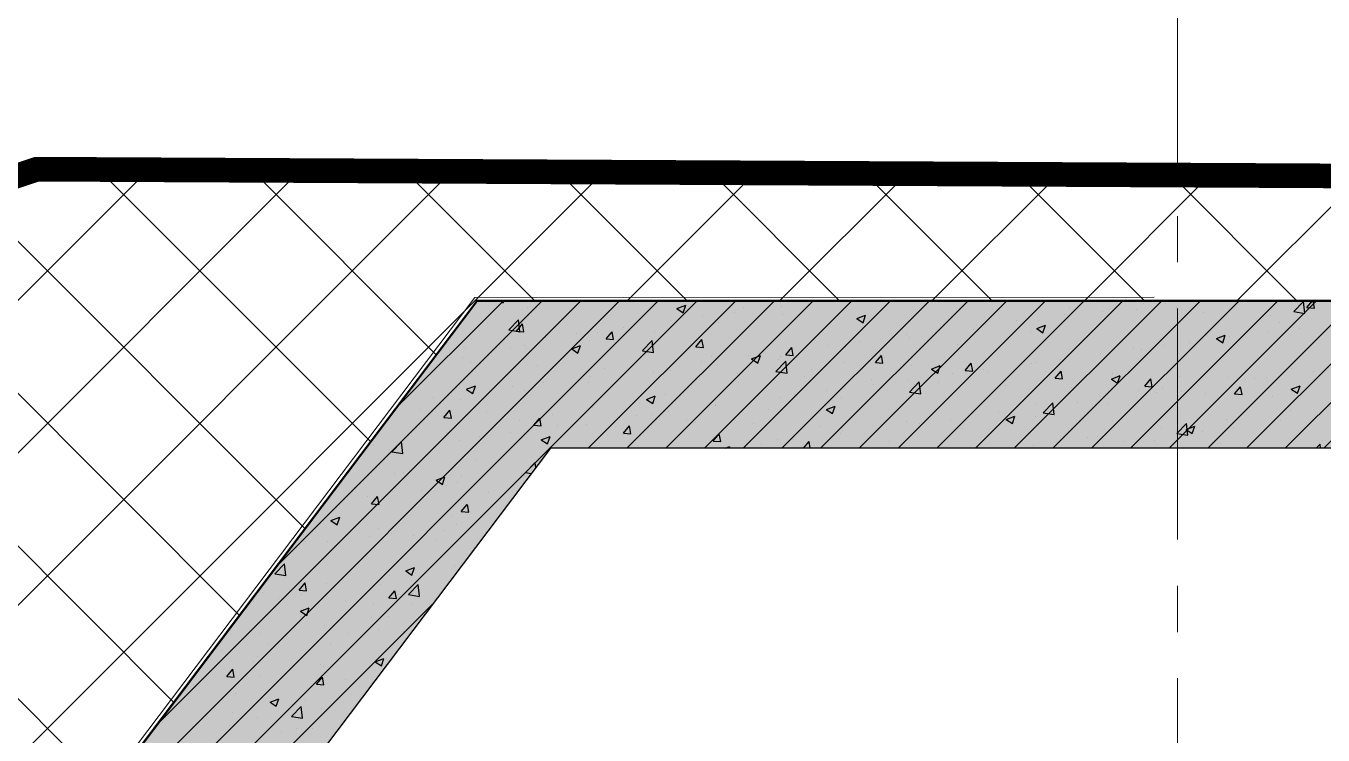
# Model space of a CAD drawing. Header units: millimetres. Extents: x -346728 to 1320345, y -537202 to -385966.
# Drawn here: x 138540 to 149069, y -413669 to -407916 of the extents above; entities that cross this region are included whole.
import ezdxf
from ezdxf.xclip import XClip

# ---------------------------------------------------------------- set-up
doc = ezdxf.new("R2010")
doc.units = ezdxf.units.MM
doc.header["$LTSCALE"] = 100
doc.header["$XCLIPFRAME"] = 2
doc.linetypes.add('DASHED2', pattern=[0.375, 0.25, -0.125])
doc.linetypes.add('X1326_GLB$0$CENTER', pattern=[2, 1.25, -0.25, 0.25, -0.25])
for name, color, linetype, lineweight in [('0 T TEXT', 7, 'Continuous', 13), ('L.DUONG', 234, 'Continuous', 15), ('X1326_GLB$0$A-tim', 8, 'X1326_GLB$0$CENTER', 9)]:
    doc.layers.add(name, color=color, linetype=linetype, lineweight=lineweight)
for name, color, linetype in [('hach', 253, 'Continuous'), ('W2', 4, 'Continuous'), ('XR_1326_csPL$0$hach', 253, 'Continuous'), ('XR_1326_csPL$0$W2', 4, 'Continuous')]:
    doc.layers.add(name, color=color, linetype=linetype)
doc.linetypes.add('FENCELINE2', pattern='A,0.25,-0.1,[132,ltypeshp.shx,S=0.1,R=0,X=-0.1,Y=0],-0.1,1', length=1.45)

# ---------------------------------------------------------------- blocks, each defined once
blk = doc.blocks.new('LVL-KHUNGTEN')
blk.add_lwpolyline([(61072.9, 41092.8), (119123.5, 41092.8), (119123.5, 61.9), (61072.9, 61.9)], close=True)
blk = doc.blocks.new('mb duong hh')
at = {"layer": '0 T TEXT', "color": 8, "linetype": 'DASHED2', "ltscale": 300}
blk.add_lwpolyline([(75940, 34596), (80501, 41668), (80491, 88861), (75484, 93868), (-20031, 93860), (-33610, 75885), (-26182, 55955), (-6300, 2612), (0, 0)], close=True, dxfattribs=at)
blk = doc.blocks.new('MB HANG RAO TAM')
h = blk.add_hatch()
h.set_pattern_fill('ANSI37', color=8, scale=7000, style=0)
h.set_pattern_definition([(45, (527887.4, 631399.9), (-618.7184, 618.7184), []), (135, (527887.4, 631399.9), (-618.7184, -618.7184), [])])
h.paths.add_polyline_path([(89794, 74797), (94796, 69797), (94804, 22611), (90246, 15544), (52523, -1634), (34324, -9922), (14325, -19029), (8025, -16417), (-19267, 56832), (-5688, 74797), (41806, 74797), (65797, 74797)], flags=16)
h.paths.add_polyline_path([(-17293, 40146), (-15160, 40938), (-12777, 34516), (-15127, 33730), (-10493, 20001), (4784, -19373), (12548, -21453), (91490, 14752), (95488, 20874), (95620, 46027), (95770, 74597), (91825, 78101), (52350, 76926), (14008, 75822), (-9259, 75871), (-23844, 71027), (-24251, 60760)])
at = {"layer": 'L.DUONG', "color": 94, "linetype": 'FENCELINE2', "ltscale": 25, "const_width": 200, "elevation": 7850}
blk.add_lwpolyline([(-15198, 33706), (-12777, 34516), (-15160, 40938), (-17346, 40127), (-24251, 60760), (-23844, 71027), (-9259, 75871), (5427, 75795), (5898, 75797)], dxfattribs=at)
at = {"layer": 'XR_1326_csPL$0$W2', "color": 7, "ltscale": 0.5, "elevation": 0}
blk.add_lwpolyline([(8025, -16417), (14325, -19029), (90246, 15544), (94804, 22611), (94796, 69797), (89794, 74797), (-5688, 74797), (-19267, 56832)], close=True, dxfattribs=at)

msp = doc.modelspace()

# ---------------------------------------------------------------- hatches: boundary and pattern name
at = {"layer": 'hach'}
h = msp.add_hatch(dxfattribs=at)
h.set_pattern_fill('ANSI31', color=256, scale=70)
h.set_pattern_definition([(45, (121918.56, -508591.22), (-157.15448, 157.15448), [])])
h.paths.add_polyline_path([(142200.7, -410142.2), (128621.2, -428107.5), (155914.1, -501359), (162214.1, -503970.9), (238136.4, -469396.6), (242695.2, -462329.4), (242687.2, -415142.7), (237685.1, -410142.2)])
h.paths.add_polyline_path([(142797.9, -411342.2), (129975.7, -428305.7), (156856.2, -500450.6), (162191.6, -502662.6), (237318.8, -468450.4), (241495.1, -461976.1), (241487, -415639.4), (237188.2, -411342.2)], flags=16)
h = msp.add_hatch(dxfattribs=at)
h.set_pattern_fill('AR-CONC', color=256, scale=4)
h.set_pattern_definition([(50, (121918.56, -508591.2), (728.7387, -63.7563), [76.2, -838.2]), (355, (121918.56, -508591.2), (-140.9737, 764.2274), [60.96, -670.5623]), (100.45144, (121979.3, -508596.54), (587.765, 700.471), [64.76, -712.361]), (46.1842, (121918.6, -508388), (1084.316, -168.1693), [114.3, -1257.3]), (96.63556, (122008.9, -508402), (949.6165, 989.7045), [97.14, -1068.5424]), (351.18415, (121918.6, -508388), (949.6165, 989.7045), [91.44, -1005.839]), (21, (122020.16, -508438.8), (606.4576, -409.0608), [76.2, -838.2]), (326, (122020.16, -508438.8), (247.208, 736.752), [60.96, -670.56]), (71.45144, (122070.7, -508472.9), (853.6657, 327.691), [64.76, -712.3598]), (37.5, (121918.56, -508591.22), (12.3544, 338.22016), [0, -662.432, 0, -680.72, 0, -673.1]), (7.5, (121918.56, -508591.22), (267.27865, 400.7223), [0, -388.112, 0, -647.192, 0, -256.54]), (327.5, (121692, -508591.22), (542.3624, -22.91498), [0, -254, 0, -792.48, 0, -1051.56]), (317.5, (121590.4, -508591.2), (592.5167, 101.706), [0, -330.2, 0, -526.288, 0, -746.76])])
h.paths.add_polyline_path([(142200.7, -410142.2), (128621.2, -428107.5), (155914.1, -501359), (162214.1, -503970.9), (238136.4, -469396.6), (242695.2, -462329.4), (242687.2, -415142.7), (237685.1, -410142.2)])
h.paths.add_polyline_path([(142797.9, -411342.2), (129975.7, -428305.7), (156856.2, -500450.6), (162191.6, -502662.6), (237318.8, -468450.4), (241495.1, -461976.1), (241487, -415639.4), (237188.2, -411342.2)], flags=16)

# ---------------------------------------------------------------- linework, layer by layer
at = {"layer": 'W2', "ltscale": 0.5, "elevation": -1404.9}
for points in [[(142200.7, -410142.2), (128621.2, -428107.5), (155914.1, -501359), (162214.1, -503970.9), (238136.4, -469396.6), (242695.2, -462329.4), (242686.9, -415142.1), (237685.1, -410142.2)], [(142797.9, -411342.2), (129975.7, -428305.7), (156856.2, -500450.6), (162191.6, -502662.6), (237318.8, -468450.4), (241495.1, -461976.1), (241487, -415639.4), (237188.2, -411342.2)]]:
    msp.add_lwpolyline(points, close=True, dxfattribs=at)
at = {"layer": 'X1326_GLB$0$A-tim', "ltscale": 15}
msp.add_line((147888.6, -398208.6, -1404.9), (147888.6, -512162.7, -1404.9), dxfattribs=at)
at = {"layer": 'XR_1326_csPL$0$hach', "color": 250}
for p, q in [((136659.1, -417473.6, -1404.9), (143990.5, -410142.2, -1404.9)), ((137632.2, -416186.2, -1404.9), (143676.2, -410142.2, -1404.9)), ((138605.4, -414898.7, -1404.9), (143361.9, -410142.2, -1404.9)), ((139578.5, -413611.2, -1404.9), (143047.6, -410142.2, -1404.9)), ((140551.7, -412323.8, -1404.9), (142733.3, -410142.2, -1404.9)), ((141524.9, -411036.3, -1404.9), (142419, -410142.2, -1404.9)), ((142201, -410151.6, -1404.9), (142201, -410151.6, -1404.9)), ((142385.8, -410142.2, -1404.9), (142414.7, -410161.6, -1404.9)), ((142414.7, -410161.6, -1404.9), (142421.3, -410142.2, -1404.9)), ((142615.1, -410196.4, -1404.9), (142615.1, -410196.4, -1404.9)), ((143104.9, -411342.2, -1404.9), (144304.9, -410142.2, -1404.9)), ((143419.2, -411342.2, -1404.9), (144619.2, -410142.2, -1404.9)), ((143733.5, -411342.2, -1404.9), (144933.5, -410142.2, -1404.9)), ((143824.3, -410208.9, -1404.9), (143895.5, -410181.5, -1404.9)), ((143824.3, -410208.9, -1404.9), (143874.8, -410243, -1404.9)), ((143874.9, -410243, -1404.9), (143895.5, -410181.6, -1404.9)), ((144047.8, -411342.2, -1404.9), (145247.8, -410142.2, -1404.9)), ((144362.1, -411342.2, -1404.9), (145562.1, -410142.2, -1404.9)), ((144366.6, -410202, -1404.9), (144366.6, -410202, -1404.9)), ((144673.8, -410191, -1404.9), (144673.8, -410191, -1404.9)), ((144676.4, -411342.2, -1404.9), (145876.4, -410142.2, -1404.9)), ((144990.7, -411342.2, -1404.9), (146190.7, -410142.2, -1404.9)), ((145206.2, -410180.6, -1404.9), (145206.2, -410180.6, -1404.9)), ((145305, -411342.2, -1404.9), (146505, -410142.2, -1404.9)), ((145619.3, -411342.2, -1404.9), (146819.3, -410142.2, -1404.9)), ((145928.9, -410151.3, -1404.9), (145928.9, -410151.3, -1404.9)), ((145933.6, -411342.2, -1404.9), (147133.6, -410142.2, -1404.9)), ((146247.9, -411342.2, -1404.9), (147447.9, -410142.2, -1404.9)), ((146471.3, -410174.2, -1404.9), (146471.3, -410174.2, -1404.9)), ((146562.3, -411342.2, -1404.9), (147762.3, -410142.2, -1404.9)), ((146876.6, -411342.2, -1404.9), (148076.6, -410142.2, -1404.9)), ((147013.7, -410197.1, -1404.9), (147013.7, -410197.1, -1404.9)), ((147190.9, -411342.2, -1404.9), (148390.9, -410142.2, -1404.9)), ((147505.2, -411342.2, -1404.9), (148705.2, -410142.2, -1404.9)), ((147609.7, -410170, -1404.9), (147609.7, -410170, -1404.9)), ((147791.2, -410169.5, -1404.9), (147791.2, -410169.5, -1404.9)), ((147819.5, -411342.2, -1404.9), (149019.5, -410142.2, -1404.9)), ((147879.8, -410198, -1404.9), (147879.8, -410198, -1404.9)), ((148133.8, -411342.2, -1404.9), (149333.8, -410142.2, -1404.9)), ((148261.4, -410142.2, -1404.9), (148270.6, -410143, -1404.9)), ((148270.8, -410142.9, -1404.9), (148270.6, -410142.2, -1404.9)), ((148448.1, -411342.2, -1404.9), (149648.1, -410142.2, -1404.9)), ((148762.4, -411342.2, -1404.9), (149962.4, -410142.2, -1404.9)), ((148831, -410233.5, -1404.9), (148910.1, -410151, -1404.9)), ((148921.4, -410247.5, -1404.9), (148910.2, -410151, -1404.9)), ((148938.6, -410201.4, -1404.9), (148987.6, -410143, -1404.9)), ((148938.6, -410201.4, -1404.9), (148999.3, -410206.7, -1404.9)), ((148999.5, -410206.7, -1404.9), (148987.8, -410143, -1404.9)), ((142459.8, -410382.3, -1404.9), (142538.9, -410299.9, -1404.9)), ((142550.2, -410396.3, -1404.9), (142539, -410299.9, -1404.9)), ((143774.1, -410303.7, -1404.9), (143774.1, -410303.7, -1404.9)), ((144034.6, -410275.1, -1404.9), (144034.6, -410275.1, -1404.9)), ((144289, -410241.6, -1404.9), (144289, -410241.6, -1404.9)), ((144678.5, -410256.8, -1404.9), (144678.5, -410256.8, -1404.9)), ((145284.4, -410290.3, -1404.9), (145335, -410324.4, -1404.9)), ((145284.5, -410290.2, -1404.9), (145355.6, -410262.9, -1404.9)), ((145335, -410324.4, -1404.9), (145355.6, -410263, -1404.9)), ((146583.3, -410305.1, -1404.9), (146583.3, -410305.1, -1404.9)), ((146756.4, -410306.1, -1404.9), (146756.4, -410306.1, -1404.9)), ((146968.1, -410254.4, -1404.9), (146968.1, -410254.4, -1404.9)), ((147278, -410234.6, -1404.9), (147278, -410234.6, -1404.9)), ((147287.2, -410299.7, -1404.9), (147287.2, -410299.7, -1404.9)), ((147556, -410220, -1404.9), (147556, -410220, -1404.9)), ((148098.4, -410242.9, -1404.9), (148098.4, -410242.9, -1404.9)), ((148640.8, -410265.8, -1404.9), (148640.8, -410265.8, -1404.9)), ((148831, -410233.5, -1404.9), (148921.4, -410247.6, -1404.9)), ((142459.8, -410382.4, -1404.9), (142550.2, -410396.4, -1404.9)), ((142520.9, -410391.8, -1404.9), (142569.9, -410333.5, -1404.9)), ((142520.9, -410391.8, -1404.9), (142581.7, -410397.1, -1404.9)), ((142581.9, -410397.1, -1404.9), (142570.1, -410333.4, -1404.9)), ((143008.2, -410410.2, -1404.9), (143008.2, -410410.2, -1404.9)), ((143181.6, -410405.4, -1404.9), (143181.6, -410405.4, -1404.9)), ((143249.7, -410455.6, -1404.9), (143298.7, -410397.2, -1404.9)), ((143310.6, -410460.9, -1404.9), (143298.8, -410397.2, -1404.9)), ((143393, -410359.6, -1404.9), (143393, -410359.6, -1404.9)), ((143643.7, -410393.4, -1404.9), (143643.7, -410393.4, -1404.9)), ((144165.3, -410321.8, -1404.9), (144165.3, -410321.8, -1404.9)), ((146228.7, -410382.3, -1404.9), (146228.7, -410382.3, -1404.9)), ((146328.9, -410338.6, -1404.9), (146328.9, -410338.6, -1404.9)), ((146694.7, -410401.4, -1404.9), (146694.7, -410401.4, -1404.9)), ((146744.6, -410371.6, -1404.9), (146815.7, -410344.3, -1404.9)), ((146744.6, -410371.7, -1404.9), (146795.1, -410405.8, -1404.9)), ((146795.1, -410405.8, -1404.9), (146815.7, -410344.4, -1404.9)), ((148623.2, -410402.1, -1404.9), (148623.2, -410402.1, -1404.9)), ((148715.7, -410319.3, -1404.9), (148715.7, -410319.3, -1404.9)), ((148828.2, -410360, -1404.9), (148828.2, -410360, -1404.9)), ((148877.6, -410368.6, -1404.9), (148877.6, -410368.6, -1404.9)), ((141934.6, -410510, -1404.9), (141934.6, -410510, -1404.9)), ((142589.1, -410507.1, -1404.9), (142589.1, -410507.1, -1404.9)), ((142753.8, -410443.7, -1404.9), (142753.8, -410443.7, -1404.9)), ((142970.7, -410536.5, -1404.9), (143041.8, -410509.2, -1404.9)), ((143021.2, -410570.7, -1404.9), (143041.8, -410509.3, -1404.9)), ((143116, -410469.6, -1404.9), (143116, -410469.6, -1404.9)), ((143249.7, -410455.6, -1404.9), (143310.4, -410460.9, -1404.9)), ((143544.1, -410550.5, -1404.9), (143623.2, -410468, -1404.9)), ((143634.5, -410564.5, -1404.9), (143623.3, -410468, -1404.9)), ((143978.4, -410519.3, -1404.9), (144027.4, -410461, -1404.9)), ((143978.4, -410519.3, -1404.9), (144039.2, -410524.7, -1404.9)), ((144039.3, -410524.6, -1404.9), (144027.6, -410460.9, -1404.9)), ((144707.2, -410583.1, -1404.9), (144756.1, -410524.7, -1404.9)), ((144768.1, -410588.4, -1404.9), (144756.3, -410524.7, -1404.9)), ((145048.1, -410507.2, -1404.9), (145048.1, -410507.2, -1404.9)), ((145193.8, -410518.8, -1404.9), (145193.8, -410518.8, -1404.9)), ((145302.5, -410473.7, -1404.9), (145302.5, -410473.7, -1404.9)), ((145687.3, -410423.1, -1404.9), (145687.3, -410423.1, -1404.9)), ((145715.5, -410447.3, -1404.9), (145715.5, -410447.3, -1404.9)), ((146102.2, -410503.1, -1404.9), (146102.2, -410503.1, -1404.9)), ((147530.7, -410522.8, -1404.9), (147530.7, -410522.8, -1404.9)), ((147778.9, -410507.7, -1404.9), (147778.9, -410507.7, -1404.9)), ((147981.6, -410486.6, -1404.9), (147981.6, -410486.6, -1404.9)), ((148123.2, -410421, -1404.9), (148123.2, -410421, -1404.9)), ((148204.7, -410453, -1404.9), (148275.9, -410425.7, -1404.9)), ((148204.7, -410453, -1404.9), (148255.2, -410487.1, -1404.9)), ((148255.2, -410487.1, -1404.9), (148275.8, -410425.7, -1404.9)), ((148306.6, -410431.6, -1404.9), (148306.6, -410431.6, -1404.9)), ((141996.5, -410608.8, -1404.9), (141996.5, -410608.8, -1404.9)), ((142081.1, -410606.1, -1404.9), (142081.1, -410606.1, -1404.9)), ((142112.2, -410528.2, -1404.9), (142112.2, -410528.2, -1404.9)), ((142476.9, -410532.9, -1404.9), (142476.9, -410532.9, -1404.9)), ((142602.8, -410534.6, -1404.9), (142602.8, -410534.6, -1404.9)), ((142970.6, -410536.6, -1404.9), (143021.2, -410570.7, -1404.9)), ((143019.3, -410555.9, -1404.9), (143019.3, -410555.9, -1404.9)), ((143544.1, -410550.6, -1404.9), (143634.5, -410564.6, -1404.9)), ((143561.7, -410578.8, -1404.9), (143561.7, -410578.8, -1404.9)), ((144104, -410601.7, -1404.9), (144104, -410601.7, -1404.9)), ((144406.5, -410591.7, -1404.9), (144406.5, -410591.7, -1404.9)), ((144430.8, -410617.9, -1404.9), (144501.9, -410590.6, -1404.9)), ((144430.8, -410618, -1404.9), (144481.3, -410652.1, -1404.9)), ((144481.3, -410652.1, -1404.9), (144501.9, -410590.7, -1404.9)), ((144646.4, -410624.6, -1404.9), (144646.4, -410624.6, -1404.9)), ((144666.1, -410595, -1404.9), (144666.1, -410595, -1404.9)), ((144707.2, -410583.1, -1404.9), (144767.9, -410588.4, -1404.9)), ((145435.9, -410646.8, -1404.9), (145484.9, -410588.5, -1404.9)), ((145496.8, -410652.1, -1404.9), (145485, -410588.4, -1404.9)), ((145509.7, -410604.8, -1404.9), (145509.7, -410604.8, -1404.9)), ((146938.2, -410624.5, -1404.9), (146938.2, -410624.5, -1404.9)), ((147265.7, -410572.8, -1404.9), (147265.7, -410572.8, -1404.9)), ((147342.5, -410570.7, -1404.9), (147342.5, -410570.7, -1404.9)), ((147596.8, -410537.2, -1404.9), (147596.8, -410537.2, -1404.9)), ((142148.8, -410646.5, -1404.9), (142148.8, -410646.5, -1404.9)), ((142691.1, -410669.4, -1404.9), (142691.1, -410669.4, -1404.9)), ((143233.5, -410692.3, -1404.9), (143233.5, -410692.3, -1404.9)), ((143631.3, -410731.6, -1404.9), (143631.3, -410731.6, -1404.9)), ((143767.4, -410675.8, -1404.9), (143767.4, -410675.8, -1404.9)), ((143775.9, -410715.2, -1404.9), (143775.9, -410715.2, -1404.9)), ((144021.7, -410642.3, -1404.9), (144021.7, -410642.3, -1404.9)), ((144152.9, -410660.1, -1404.9), (144152.9, -410660.1, -1404.9)), ((144628.4, -410718.7, -1404.9), (144707.5, -410636.2, -1404.9)), ((144628.4, -410718.7, -1404.9), (144718.8, -410732.8, -1404.9)), ((144718.8, -410732.7, -1404.9), (144707.6, -410636.2, -1404.9)), ((144917.2, -410706.5, -1404.9), (144917.2, -410706.5, -1404.9)), ((145188.7, -410647.5, -1404.9), (145188.7, -410647.5, -1404.9)), ((145435.9, -410646.9, -1404.9), (145496.6, -410652.2, -1404.9)), ((145731.1, -410670.4, -1404.9), (145731.1, -410670.4, -1404.9)), ((145890.9, -410699.3, -1404.9), (145962.1, -410672, -1404.9)), ((145890.9, -410699.4, -1404.9), (145941.4, -410733.4, -1404.9)), ((145941.4, -410733.4, -1404.9), (145962, -410672.1, -1404.9)), ((146164.6, -410710.6, -1404.9), (146213.6, -410652.2, -1404.9)), ((146164.6, -410710.6, -1404.9), (146225.4, -410715.9, -1404.9)), ((146225.5, -410715.9, -1404.9), (146213.8, -410652.2, -1404.9)), ((146216.3, -410720.5, -1404.9), (146216.3, -410720.5, -1404.9)), ((146273.5, -410693.3, -1404.9), (146273.5, -410693.3, -1404.9)), ((146316, -410705.8, -1404.9), (146316, -410705.8, -1404.9)), ((146345.7, -410726.2, -1404.9), (146345.7, -410726.2, -1404.9)), ((146700.8, -410655.2, -1404.9), (146700.8, -410655.2, -1404.9)), ((146744, -410644.3, -1404.9), (146744, -410644.3, -1404.9)), ((146815.8, -410716.3, -1404.9), (146815.8, -410716.3, -1404.9)), ((146893.4, -410774.4, -1404.9), (146942.4, -410716, -1404.9)), ((146954.3, -410779.6, -1404.9), (146942.5, -410716, -1404.9)), ((148815.8, -410698.2, -1404.9), (148815.8, -410698.2, -1404.9)), ((148995.1, -410718.7, -1404.9), (148995.1, -410718.7, -1404.9)), ((142117, -410864.2, -1404.9), (142188.1, -410836.9, -1404.9)), ((142167.5, -410898.4, -1404.9), (142188.1, -410837, -1404.9)), ((142740.9, -410811, -1404.9), (142740.9, -410811, -1404.9)), ((143103.6, -410807.8, -1404.9), (143103.6, -410807.8, -1404.9)), ((143125.7, -410760.3, -1404.9), (143125.7, -410760.3, -1404.9)), ((144318.2, -410738.2, -1404.9), (144318.2, -410738.2, -1404.9)), ((144324.7, -410808.2, -1404.9), (144324.7, -410808.2, -1404.9)), ((144860.6, -410761.1, -1404.9), (144860.6, -410761.1, -1404.9)), ((145403, -410784, -1404.9), (145403, -410784, -1404.9)), ((145420, -410823.8, -1404.9), (145420, -410823.8, -1404.9)), ((145703.1, -410785.5, -1404.9), (145703.1, -410785.5, -1404.9)), ((145712.7, -410886.8, -1404.9), (145791.9, -410804.4, -1404.9)), ((145753.1, -410827.9, -1404.9), (145753.1, -410827.9, -1404.9)), ((145803.1, -410900.8, -1404.9), (145791.9, -410804.4, -1404.9)), ((145945.3, -410806.9, -1404.9), (145945.3, -410806.9, -1404.9)), ((146061.7, -410739.3, -1404.9), (146061.7, -410739.3, -1404.9)), ((146487.7, -410829.8, -1404.9), (146487.7, -410829.8, -1404.9)), ((146893.4, -410774.4, -1404.9), (146954.1, -410779.7, -1404.9)), ((147351, -410780.7, -1404.9), (147422.2, -410753.3, -1404.9)), ((147351, -410780.7, -1404.9), (147401.6, -410814.8, -1404.9)), ((147358.2, -410739.2, -1404.9), (147358.2, -410739.2, -1404.9)), ((147401.6, -410814.8, -1404.9), (147422.2, -410753.4, -1404.9)), ((147622.1, -410838.1, -1404.9), (147671.1, -410779.7, -1404.9)), ((147622.1, -410838.1, -1404.9), (147682.8, -410843.4, -1404.9)), ((147683, -410843.4, -1404.9), (147671.3, -410779.7, -1404.9)), ((147900.6, -410762.1, -1404.9), (147900.6, -410762.1, -1404.9)), ((148294.2, -410769.8, -1404.9), (148294.2, -410769.8, -1404.9)), ((148356, -410802.8, -1404.9), (148356, -410802.8, -1404.9)), ((148442.9, -410785, -1404.9), (148442.9, -410785, -1404.9)), ((148511.2, -410776.6, -1404.9), (148511.2, -410776.6, -1404.9)), ((148610.3, -410769.3, -1404.9), (148610.3, -410769.3, -1404.9)), ((148811.2, -410862, -1404.9), (148882.3, -410834.7, -1404.9)), ((148861.7, -410896.2, -1404.9), (148882.3, -410834.8, -1404.9)), ((148985.3, -410807.9, -1404.9), (148985.3, -410807.9, -1404.9)), ((141844.9, -410928.9, -1404.9), (141844.9, -410928.9, -1404.9)), ((142068.8, -410944.4, -1404.9), (142068.8, -410944.4, -1404.9)), ((142117, -410864.3, -1404.9), (142167.5, -410898.4, -1404.9)), ((142486.6, -410844.5, -1404.9), (142486.6, -410844.5, -1404.9)), ((142590.4, -410872.8, -1404.9), (142590.4, -410872.8, -1404.9)), ((143577.1, -410945.6, -1404.9), (143648.3, -410918.3, -1404.9)), ((143577.1, -410945.7, -1404.9), (143627.6, -410979.8, -1404.9)), ((143627.6, -410979.8, -1404.9), (143648.2, -410918.4, -1404.9)), ((143732.1, -410909.9, -1404.9), (143732.1, -410909.9, -1404.9)), ((144653.8, -410933.2, -1404.9), (144653.8, -410933.2, -1404.9)), ((144780.9, -410907.9, -1404.9), (144780.9, -410907.9, -1404.9)), ((145035.2, -410874.4, -1404.9), (145035.2, -410874.4, -1404.9)), ((145160.6, -410929.6, -1404.9), (145160.6, -410929.6, -1404.9)), ((145181.5, -410857.1, -1404.9), (145181.5, -410857.1, -1404.9)), ((145712.8, -410886.9, -1404.9), (145803.1, -410900.9, -1404.9)), ((147030, -410852.7, -1404.9), (147030, -410852.7, -1404.9)), ((147253.3, -410911, -1404.9), (147253.3, -410911, -1404.9)), ((147329.5, -410937.9, -1404.9), (147329.5, -410937.9, -1404.9)), ((147572.4, -410875.6, -1404.9), (147572.4, -410875.6, -1404.9)), ((147714.3, -410887.3, -1404.9), (147714.3, -410887.3, -1404.9)), ((147766.5, -410846, -1404.9), (147766.5, -410846, -1404.9)), ((147918.7, -410878.3, -1404.9), (147918.7, -410878.3, -1404.9)), ((148114.8, -410898.6, -1404.9), (148114.8, -410898.6, -1404.9)), ((148350.9, -410901.9, -1404.9), (148399.8, -410843.5, -1404.9)), ((148350.9, -410901.9, -1404.9), (148411.6, -410907.2, -1404.9)), ((148411.7, -410907.2, -1404.9), (148400, -410843.5, -1404.9)), ((148657.1, -410921.5, -1404.9), (148657.1, -410921.5, -1404.9)), ((148811.1, -410862.1, -1404.9), (148861.7, -410896.2, -1404.9)), ((141541.1, -411020.5, -1404.9), (141541.1, -411020.5, -1404.9)), ((141732.4, -411026.5, -1404.9), (141732.4, -411026.5, -1404.9)), ((141933.2, -411092.3, -1404.9), (141982.2, -411033.9, -1404.9)), ((141994.1, -411097.6, -1404.9), (141982.3, -411033.9, -1404.9)), ((142274.8, -411049.4, -1404.9), (142274.8, -411049.4, -1404.9)), ((143139.6, -411011.6, -1404.9), (143139.6, -411011.6, -1404.9)), ((143754.4, -411043.1, -1404.9), (143754.4, -411043.1, -1404.9)), ((144139.2, -410992.4, -1404.9), (144139.2, -410992.4, -1404.9)), ((144140.6, -410998.3, -1404.9), (144140.6, -410998.3, -1404.9)), ((144568.1, -411031.3, -1404.9), (144568.1, -411031.3, -1404.9)), ((145037.2, -411027, -1404.9), (145087.8, -411061.1, -1404.9)), ((145037.3, -411027, -1404.9), (145108.4, -410999.7, -1404.9)), ((145087.8, -411061.1, -1404.9), (145108.4, -410999.7, -1404.9)), ((146731.7, -410982.5, -1404.9), (146731.7, -410982.5, -1404.9)), ((146797, -411055, -1404.9), (146876.2, -410972.5, -1404.9)), ((146887.4, -411069, -1404.9), (146876.2, -410972.5, -1404.9)), ((147075.2, -410971.4, -1404.9), (147075.2, -410971.4, -1404.9)), ((147326.2, -410980, -1404.9), (147326.2, -410980, -1404.9)), ((148803.5, -411036.5, -1404.9), (148803.5, -411036.5, -1404.9)), ((141933.2, -411092.3, -1404.9), (141993.9, -411097.6, -1404.9)), ((142547.1, -411113.3, -1404.9), (142547.1, -411113.3, -1404.9)), ((142661.9, -411156.1, -1404.9), (142710.9, -411097.7, -1404.9)), ((142661.9, -411156.1, -1404.9), (142722.6, -411161.4, -1404.9)), ((142722.8, -411161.3, -1404.9), (142711.1, -411097.6, -1404.9)), ((142817.2, -411072.3, -1404.9), (142817.2, -411072.3, -1404.9)), ((143091.2, -411146, -1404.9), (143091.2, -411146, -1404.9)), ((143359.5, -411095.2, -1404.9), (143359.5, -411095.2, -1404.9)), ((143500.1, -411076.6, -1404.9), (143500.1, -411076.6, -1404.9)), ((143618.9, -411069.8, -1404.9), (143618.9, -411069.8, -1404.9)), ((143901.9, -411118.1, -1404.9), (143901.9, -411118.1, -1404.9)), ((143975.6, -411133, -1404.9), (143975.6, -411133, -1404.9)), ((144444.2, -411141, -1404.9), (144444.2, -411141, -1404.9)), ((145690.8, -411123.8, -1404.9), (145690.8, -411123.8, -1404.9)), ((145794.4, -411140, -1404.9), (145794.4, -411140, -1404.9)), ((146048.7, -411106.6, -1404.9), (146048.7, -411106.6, -1404.9)), ((146204, -411058.7, -1404.9), (146204, -411058.7, -1404.9)), ((146433.5, -411055.9, -1404.9), (146433.5, -411055.9, -1404.9)), ((146497.3, -411108.4, -1404.9), (146547.9, -411142.5, -1404.9)), ((146497.4, -411108.3, -1404.9), (146568.5, -411081, -1404.9)), ((146547.9, -411142.5, -1404.9), (146568.5, -411081.1, -1404.9)), ((146733.7, -411081.7, -1404.9), (146733.7, -411081.7, -1404.9)), ((146797.1, -411055.1, -1404.9), (146887.4, -411069.1, -1404.9)), ((147881.4, -411223.2, -1404.9), (147960.5, -411140.7, -1404.9)), ((147971.8, -411237.2, -1404.9), (147960.5, -411140.7, -1404.9)), ((148281.8, -411108, -1404.9), (148281.8, -411108, -1404.9)), ((148727.8, -411119.4, -1404.9), (148727.8, -411119.4, -1404.9)), ((141954.6, -411215, -1404.9), (141954.6, -411215, -1404.9)), ((142219.3, -411245.2, -1404.9), (142219.3, -411245.2, -1404.9)), ((142473.6, -411211.7, -1404.9), (142473.6, -411211.7, -1404.9)), ((142578.1, -411211, -1404.9), (142578.1, -411211, -1404.9)), ((142723.5, -411273.3, -1404.9), (142794.6, -411246, -1404.9)), ((142774, -411307.5, -1404.9), (142794.6, -411246.1, -1404.9)), ((142858.4, -411161, -1404.9), (142858.4, -411161, -1404.9)), ((143383.1, -411234.7, -1404.9), (143383.1, -411234.7, -1404.9)), ((143390.7, -411219.8, -1404.9), (143439.6, -411161.4, -1404.9)), ((143390.7, -411219.8, -1404.9), (143451.4, -411225.1, -1404.9)), ((143451.6, -411225.1, -1404.9), (143439.8, -411161.4, -1404.9)), ((144119.4, -411283.6, -1404.9), (144168.4, -411225.2, -1404.9)), ((144180.3, -411288.8, -1404.9), (144168.5, -411225.2, -1404.9)), ((144986.6, -411164, -1404.9), (144986.6, -411164, -1404.9)), ((145152.7, -411224.5, -1404.9), (145152.7, -411224.5, -1404.9)), ((145169.1, -411195.3, -1404.9), (145169.1, -411195.3, -1404.9)), ((145529, -411186.9, -1404.9), (145529, -411186.9, -1404.9)), ((146071.3, -411209.8, -1404.9), (146071.3, -411209.8, -1404.9)), ((146141.2, -411183.4, -1404.9), (146141.2, -411183.4, -1404.9)), ((146613.7, -411232.7, -1404.9), (146613.7, -411232.7, -1404.9)), ((147156.1, -411255.6, -1404.9), (147156.1, -411255.6, -1404.9)), ((147241, -411249.2, -1404.9), (147241, -411249.2, -1404.9)), ((147754.1, -411184.2, -1404.9), (147754.1, -411184.2, -1404.9)), ((147881.4, -411223.2, -1404.9), (147971.7, -411237.3, -1404.9)), ((147957.5, -411189.7, -1404.9), (148028.6, -411162.4, -1404.9)), ((147957.5, -411189.8, -1404.9), (148008, -411223.9, -1404.9)), ((148008, -411223.9, -1404.9), (148028.6, -411162.5, -1404.9)), ((148088.7, -411203.5, -1404.9), (148088.7, -411203.5, -1404.9)), ((148343, -411170, -1404.9), (148343, -411170, -1404.9)), ((141362.1, -411316.7, -1404.9), (141362.1, -411316.7, -1404.9)), ((141510.2, -411372, -1404.9), (141589.3, -411289.6, -1404.9)), ((141528.7, -411358.8, -1404.9), (141528.7, -411358.8, -1404.9)), ((141577.6, -411329.6, -1404.9), (141577.6, -411329.6, -1404.9)), ((141600.6, -411386, -1404.9), (141589.3, -411289.6, -1404.9)), ((142056.4, -411282.6, -1404.9), (142056.4, -411282.6, -1404.9)), ((142723.4, -411273.4, -1404.9), (142774, -411307.5, -1404.9)), ((142790.6, -411336.4, -1404.9), (142790.6, -411336.4, -1404.9)), ((144119.4, -411283.6, -1404.9), (144180.1, -411288.9, -1404.9)), ((144128.2, -411336.5, -1404.9), (144128.2, -411336.5, -1404.9)), ((144216.2, -411342.2, -1404.9), (144254.7, -411327.4, -1404.9)), ((144249.8, -411342.2, -1404.9), (144254.7, -411327.4, -1404.9)), ((144513.6, -411308.7, -1404.9), (144513.6, -411308.7, -1404.9)), ((144641.4, -411271.5, -1404.9), (144641.4, -411271.5, -1404.9)), ((144767.9, -411275.2, -1404.9), (144767.9, -411275.2, -1404.9)), ((144852.5, -411342.2, -1404.9), (144897.1, -411288.9, -1404.9)), ((144907.1, -411342.2, -1404.9), (144897.3, -411288.9, -1404.9)), ((145548.6, -411285.1, -1404.9), (145548.6, -411285.1, -1404.9)), ((146719.3, -411320.8, -1404.9), (146719.3, -411320.8, -1404.9)), ((147062.2, -411338.7, -1404.9), (147062.2, -411338.7, -1404.9)), ((147447, -411288, -1404.9), (147447, -411288, -1404.9)), ((147698.4, -411278.5, -1404.9), (147698.4, -411278.5, -1404.9)), ((148240.8, -411301.4, -1404.9), (148240.8, -411301.4, -1404.9)), ((148783.1, -411324.4, -1404.9), (148783.1, -411324.4, -1404.9)), ((149012.9, -411342.2, -1404.9), (149044.8, -411308.9, -1404.9)), ((149048.7, -411342.2, -1404.9), (149044.9, -411308.9, -1404.9)), ((149061.8, -411281.1, -1404.9), (149061.8, -411281.1, -1404.9)), ((141510.2, -411372.1, -1404.9), (141600.6, -411386.1, -1404.9)), ((142198, -411438.1, -1404.9), (142198, -411438.1, -1404.9)), ((142594.5, -411540.2, -1404.9), (142673.6, -411457.7, -1404.9)), ((142678.6, -411500, -1404.9), (142673.7, -411457.7, -1404.9)), ((141534.6, -411545.6, -1404.9), (141534.6, -411545.6, -1404.9)), ((141605.5, -411539.8, -1404.9), (141605.5, -411539.8, -1404.9)), ((141869.8, -411601, -1404.9), (141940.9, -411573.7, -1404.9)), ((141920.3, -411635.2, -1404.9), (141940.9, -411573.8, -1404.9)), ((142076.9, -411568.6, -1404.9), (142076.9, -411568.6, -1404.9)), ((142565.7, -411549.3, -1404.9), (142565.7, -411549.3, -1404.9)), ((142591.1, -411561.8, -1404.9), (142591.1, -411561.8, -1404.9)), ((142594.5, -411540.3, -1404.9), (142642.5, -411547.7, -1404.9)), ((141206.4, -411659.2, -1404.9), (141206.4, -411659.2, -1404.9)), ((141748.8, -411682.1, -1404.9), (141748.8, -411682.1, -1404.9)), ((141869.8, -411601.1, -1404.9), (141920.3, -411635.2, -1404.9)), ((141952, -411645.9, -1404.9), (141952, -411645.9, -1404.9)), ((142044, -411620.8, -1404.9), (142044, -411620.8, -1404.9)), ((142206.4, -411612.4, -1404.9), (142206.4, -411612.4, -1404.9)), ((141003.2, -411762, -1404.9), (141003.2, -411762, -1404.9)), ((141310.4, -411730.4, -1404.9), (141310.4, -411730.4, -1404.9)), ((141345.4, -411792.8, -1404.9), (141394.4, -411734.4, -1404.9)), ((141406.3, -411798, -1404.9), (141394.6, -411734.4, -1404.9)), ((141516.4, -411697, -1404.9), (141516.4, -411697, -1404.9)), ((142291.2, -411705, -1404.9), (142291.2, -411705, -1404.9)), ((141345.4, -411792.8, -1404.9), (141406.1, -411798.1, -1404.9)), ((142074.2, -411856.5, -1404.9), (142123.1, -411798.1, -1404.9)), ((142074.2, -411856.5, -1404.9), (142134.9, -411861.8, -1404.9)), ((142135.1, -411861.8, -1404.9), (142123.3, -411798.1, -1404.9)), ((141016.1, -411928.7, -1404.9), (141087.3, -411901.4, -1404.9)), ((141016.1, -411928.8, -1404.9), (141066.6, -411962.8, -1404.9)), ((141066.7, -411962.8, -1404.9), (141087.3, -411901.4, -1404.9)), ((141401, -411997.1, -1404.9), (141401, -411997.1, -1404.9)), ((141993.5, -411895.4, -1404.9), (141993.5, -411895.4, -1404.9)), ((142031.7, -411959, -1404.9), (142031.7, -411959, -1404.9)), ((142323.9, -411962.5, -1404.9), (142323.9, -411962.5, -1404.9)), ((140790.1, -412039.2, -1404.9), (140790.1, -412039.2, -1404.9)), ((140808.5, -412098.8, -1404.9), (140808.5, -412098.8, -1404.9)), ((140990.8, -412100.2, -1404.9), (140990.8, -412100.2, -1404.9)), ((141332.5, -412062.1, -1404.9), (141332.5, -412062.1, -1404.9)), ((141504, -412035.2, -1404.9), (141504, -412035.2, -1404.9)), ((141684.7, -412046.6, -1404.9), (141684.7, -412046.6, -1404.9)), ((141874.8, -412085, -1404.9), (141874.8, -412085, -1404.9)), ((141939.1, -412013.1, -1404.9), (141939.1, -412013.1, -1404.9)), ((141043.1, -412131.1, -1404.9), (141043.1, -412131.1, -1404.9)), ((140560.5, -412361.7, -1404.9), (140639.7, -412279.3, -1404.9)), ((140651, -412375.8, -1404.9), (140639.7, -412279.3, -1404.9)), ((141622.6, -412337.7, -1404.9), (141693.7, -412310.4, -1404.9)), ((141673.1, -412371.9, -1404.9), (141693.7, -412310.5, -1404.9)), ((142019.3, -412297.2, -1404.9), (142019.3, -412297.2, -1404.9)), ((140560.6, -412361.8, -1404.9), (140650.9, -412375.8, -1404.9)), ((141491.6, -412373.4, -1404.9), (141491.6, -412373.4, -1404.9)), ((141622.6, -412337.8, -1404.9), (141673.1, -412371.9, -1404.9)), ((141671.8, -412413.9, -1404.9), (141671.8, -412413.9, -1404.9)), ((140456.8, -412510, -1404.9), (140456.8, -412510, -1404.9)), ((140757.7, -412493.2, -1404.9), (140806.6, -412434.9, -1404.9)), ((140757.7, -412493.2, -1404.9), (140818.4, -412498.6, -1404.9)), ((140818.6, -412498.5, -1404.9), (140806.8, -412434.8, -1404.9)), ((140978.5, -412438.5, -1404.9), (140978.5, -412438.5, -1404.9)), ((141417.4, -412447.3, -1404.9), (141417.4, -412447.3, -1404.9)), ((141486.4, -412557, -1404.9), (141535.4, -412498.6, -1404.9)), ((141547.3, -412562.3, -1404.9), (141535.5, -412498.6, -1404.9)), ((141644.9, -412529.9, -1404.9), (141724, -412447.4, -1404.9)), ((141735.3, -412543.9, -1404.9), (141724, -412447.4, -1404.9)), ((135685.9, -418761.1, -1404.9), (141847.5, -412599.5, -1404.9)), ((140391, -412582.5, -1404.9), (140391, -412582.5, -1404.9)), ((140592.2, -412558.3, -1404.9), (140592.2, -412558.3, -1404.9)), ((140775.8, -412531.8, -1404.9), (140775.8, -412531.8, -1404.9)), ((141134.6, -412581.3, -1404.9), (141134.6, -412581.3, -1404.9)), ((141359.1, -412603.3, -1404.9), (141359.1, -412603.3, -1404.9)), ((141486.4, -412557, -1404.9), (141547.1, -412562.3, -1404.9)), ((141644.9, -412530, -1404.9), (141735.3, -412544, -1404.9)), ((141677, -412604.2, -1404.9), (141677, -412604.2, -1404.9)), ((140766.6, -412705, -1404.9), (140766.6, -412705, -1404.9)), ((140768.9, -412665.4, -1404.9), (140840.1, -412638.1, -1404.9)), ((140768.9, -412665.5, -1404.9), (140819.4, -412699.6, -1404.9)), ((140806.5, -412694.8, -1404.9), (140806.5, -412694.8, -1404.9)), ((140819.4, -412699.6, -1404.9), (140840, -412638.2, -1404.9)), ((141348.8, -412717.7, -1404.9), (141348.8, -412717.7, -1404.9)), ((141479.3, -412711.6, -1404.9), (141479.3, -412711.6, -1404.9)), ((140966.1, -412776.7, -1404.9), (140966.1, -412776.7, -1404.9)), ((141404.5, -412814.6, -1404.9), (141404.5, -412814.6, -1404.9)), ((141602.5, -412826.4, -1404.9), (141602.5, -412826.4, -1404.9)), ((140444.4, -412848.2, -1404.9), (140444.4, -412848.2, -1404.9)), ((140508.5, -412932.5, -1404.9), (140508.5, -412932.5, -1404.9)), ((141010, -412928.1, -1404.9), (141010, -412928.1, -1404.9)), ((141150.2, -412848.1, -1404.9), (141150.2, -412848.1, -1404.9)), ((140123.7, -412983.2, -1404.9), (140123.7, -412983.2, -1404.9)), ((140417.5, -413029.8, -1404.9), (140417.5, -413029.8, -1404.9)), ((141375.4, -413074.5, -1404.9), (141446.5, -413047.2, -1404.9)), ((141425.9, -413108.7, -1404.9), (141446.5, -413047.3, -1404.9)), ((141466.9, -413049.9, -1404.9), (141466.9, -413049.9, -1404.9)), ((140169.9, -413193.7, -1404.9), (140218.9, -413135.3, -1404.9)), ((140230.8, -413199, -1404.9), (140219, -413135.3, -1404.9)), ((140390.1, -413074.8, -1404.9), (140390.1, -413074.8, -1404.9)), ((140932.5, -413097.7, -1404.9), (140932.5, -413097.7, -1404.9)), ((140953.7, -413114.9, -1404.9), (140953.7, -413114.9, -1404.9)), ((141375.4, -413074.6, -1404.9), (141425.9, -413108.7, -1404.9)), ((139904.4, -413262.6, -1404.9), (139904.4, -413262.6, -1404.9)), ((140169.9, -413193.7, -1404.9), (140230.6, -413199, -1404.9)), ((140432.1, -413186.4, -1404.9), (140432.1, -413186.4, -1404.9)), ((140882.9, -413248.8, -1404.9), (140882.9, -413248.8, -1404.9)), ((140898.6, -413257.5, -1404.9), (140947.6, -413199.1, -1404.9)), ((140898.6, -413257.5, -1404.9), (140959.4, -413262.8, -1404.9)), ((140959.5, -413262.7, -1404.9), (140947.8, -413199.1, -1404.9)), ((141137.2, -413215.3, -1404.9), (141137.2, -413215.3, -1404.9)), ((140241.2, -413333.3, -1404.9), (140241.2, -413333.3, -1404.9)), ((139856.4, -413383.9, -1404.9), (139856.4, -413383.9, -1404.9)), ((140521.7, -413402.2, -1404.9), (140592.9, -413374.9, -1404.9)), ((140521.7, -413402.3, -1404.9), (140572.2, -413436.3, -1404.9)), ((140572.2, -413436.3, -1404.9), (140592.8, -413375, -1404.9)), ((140695.2, -413519.6, -1404.9), (140774.4, -413437.1, -1404.9)), ((140785.6, -413533.6, -1404.9), (140774.4, -413437.1, -1404.9)), ((140805.5, -413385.3, -1404.9), (140805.5, -413385.3, -1404.9)), ((140941.4, -413453.1, -1404.9), (140941.4, -413453.1, -1404.9)), ((139649.9, -413571, -1404.9), (139649.9, -413571, -1404.9)), ((140213, -413487, -1404.9), (140213, -413487, -1404.9)), ((140419.7, -413524.7, -1404.9), (140419.7, -413524.7, -1404.9)), ((140695.3, -413519.7, -1404.9), (140785.6, -413533.7, -1404.9)), ((139620.5, -413588.7, -1404.9), (139620.5, -413588.7, -1404.9)), ((139892, -413600.8, -1404.9), (139892, -413600.8, -1404.9)), ((140192.3, -413594, -1404.9), (140192.3, -413594, -1404.9)), ((140615.6, -413649.5, -1404.9), (140615.6, -413649.5, -1404.9)), ((140734.6, -413616.9, -1404.9), (140734.6, -413616.9, -1404.9)), ((140870, -413616, -1404.9), (140870, -413616, -1404.9))]:
    msp.add_line(p, q, dxfattribs=at)
at = {"layer": 'XR_1326_csPL$0$W2', "color": 7, "ltscale": 0.5}
for p, q in [((142200.7, -410142.2, -1404.9), (128621.2, -428107.5, -1404.9)), ((237685.1, -410142.2, -1404.9), (142200.7, -410142.2, -1404.9)), ((142797.9, -411342.2, -1404.9), (129975.7, -428305.7, -1404.9)), ((237188.2, -411342.2, -1404.9), (142797.9, -411342.2, -1404.9))]:
    msp.add_line(p, q, dxfattribs=at)

# ---------------------------------------------------------------- block references
at = {"extrusion": (0.00597, -2.28885e-18, 0.999982), "xscale": 3.385207865094198, "yscale": 3.385207865094198, "zscale": 3.385207865094198}
msp.add_blockref('LVL-KHUNGTEN', (-107243.5, -525073.6, -287.1), dxfattribs=at)
ref = msp.add_blockref('mb duong hh', (162214.1, -503978, 0))
XClip(ref).set_block_clipping_path([(-58962.6888090824, -15358.4345334051), (108047.3313388755, 114603.0144500207)])

# ---------------------------------------------------------------- next in the draw order: block references
msp.add_blockref('MB HANG RAO TAM', (147888.6, -484948.9, 0))

doc.saveas('drawing.dxf')
